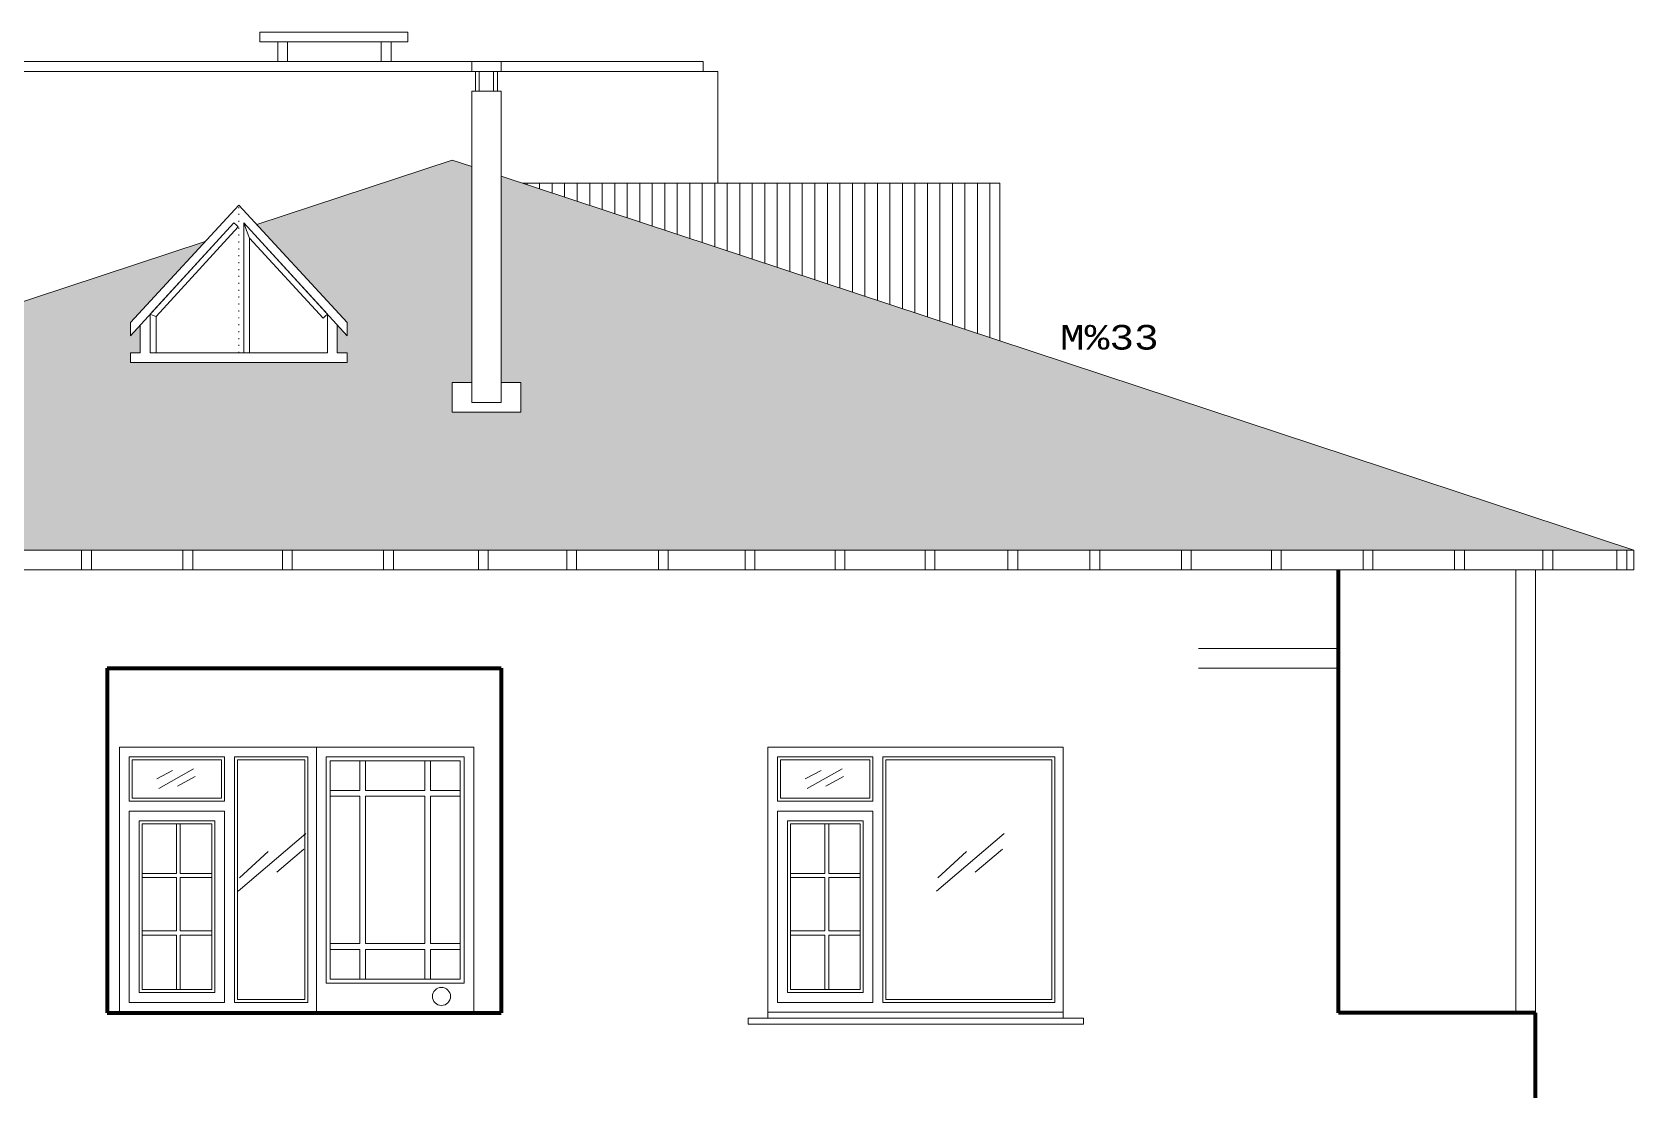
# Model space of a CAD drawing. Header units: millimetres. Extents: x 35860 to 71103, y -11298 to -8385.
# Drawn here: x 62266 to 63079, y -9588 to -9050 of the extents above; entities that cross this region are included whole.
import ezdxf
from ezdxf.enums import TextEntityAlignment as Align

# ---------------------------------------------------------------- set-up
doc = ezdxf.new("R2010")
doc.units = ezdxf.units.MM
doc.header["$MEASUREMENT"] = 0
doc.linetypes.add('NOKTA1', pattern=[3.5, 0.5, -3])
doc.layers.get('0').update_dxf_attribs({"lineweight": 15})
for name, color, linetype, lineweight in [('02', 2, 'Continuous', 20), ('03_Yazı', 1, 'Continuous', 30), ('07', 3, 'Continuous', 70)]:
    doc.layers.add(name, color=color, linetype=linetype, lineweight=lineweight)
doc.styles.add('C', font='')
doc.styles.get('C').set_extended_font_data('Courier New Tur')

msp = doc.modelspace()

# ---------------------------------------------------------------- hatches: boundary and pattern name
h = msp.add_hatch()
h.set_pattern_fill('AR-RSHKE', color=256, scale=2, style=0)
h.set_pattern_definition([(180, (122301.54, 65.105), (-51, 24), [12, -10, 14, -6, 18, -8]), (180, (122289.54, 66.105), (-51, 24), [10, -38, 8, -12]), (180, (122265.54, 63.605), (-51, 24), [6, -62]), (90, (122301.54, 65.105), (17, 24), [23, -73]), (90, (122289.54, 65.105), (17, 24), [22.5, -73.5]), (90, (122279.54, 65.105), (17, 24), [21, -75]), (90, (122265.54, 63.605), (17, 24), [23, -73]), (90, (122259.54, 63.605), (17, 24), [23, -73]), (90, (122241.54, 65.105), (17, 24), [22, -74])])
h.paths.add_polyline_path([(62353.72, -9156.79), (62315.83, -9197.84), (62315.83, -9204.62), (62320.83, -9199.17), (62320.83, -9213.26), (62315.83, -9213.26), (62315.83, -9218.26), (62320.83, -9218.26), (62420.83, -9218.26), (62425.83, -9218.26), (62425.83, -9213.26), (62420.83, -9213.26), (62420.83, -9199.17), (62425.83, -9204.62), (62425.83, -9197.84), (62379.95, -9148.14), (62479.09, -9115.42), (62489.09, -9118.72), (62489.09, -9228.42), (62479.09, -9228.42), (62479.09, -9238.42), (62479.09, -9243.42), (62494.09, -9243.42), (62509.09, -9243.42), (62514.09, -9243.42), (62514.09, -9233.42), (62514.09, -9228.42), (62504.09, -9228.42), (62504.09, -9123.67), (63079.09, -9313.42), (62977.65, -9313.42), (61879.09, -9313.42)])
at = {"layer": '02'}
h = msp.add_hatch(dxfattribs=at)
h.set_pattern_fill('LINE', color=256, scale=2, angle=90, style=0)
h.set_pattern_definition([(90, (61247.207, -9762.742), (-6.35, 4e-16), [])])
h.paths.add_polyline_path([(62757.26, -9127.22), (62514.83, -9127.22), (62757.26, -9207.22)])

# ---------------------------------------------------------------- linework, layer by layer
for p, q in [((62489.09, -9065.42), (62489.09, -9070.42)), ((62489.09, -9065.42), (62504.09, -9065.42)), ((62504.09, -9065.42), (62504.09, -9070.42)), ((62489.09, -9070.42), (62504.09, -9070.42)), ((62490.92, -9070.42), (62490.92, -9080.42)), ((62492.91, -9080.42), (62492.91, -9070.42)), ((62500.11, -9070.42), (62500.11, -9080.42)), ((62502.1, -9080.42), (62502.1, -9070.42)), ((62489.09, -9080.42), (62504.09, -9080.42)), ((62489.09, -9238.42), (62489.09, -9080.42)), ((62504.09, -9080.42), (62504.09, -9238.42)), ((62479.09, -9115.42), (62379.95, -9148.14)), ((62479.09, -9115.42), (62489.09, -9118.72)), ((62504.09, -9123.67), (63079.09, -9313.42)), ((62353.72, -9156.79), (61879.09, -9313.42)), ((62489.09, -9228.42), (62479.09, -9228.42)), ((62479.09, -9228.42), (62479.09, -9238.42)), ((62489.09, -9238.42), (62489.09, -9228.42)), ((62514.09, -9228.42), (62504.09, -9228.42)), ((62514.09, -9233.42), (62514.09, -9228.42)), ((62514.09, -9243.42), (62514.09, -9233.42)), ((62479.09, -9238.42), (62479.09, -9243.42)), ((62479.09, -9243.42), (62494.09, -9243.42)), ((62504.09, -9238.42), (62489.09, -9238.42)), ((62494.09, -9243.42), (62509.09, -9243.42)), ((62509.09, -9243.42), (62514.09, -9243.42)), ((61879.09, -9313.42), (62977.65, -9313.42)), ((62291.04, -9323.42), (62291.04, -9313.42)), ((62296.04, -9323.42), (62296.04, -9313.42)), ((62342.43, -9323.42), (62342.43, -9313.42)), ((62347.43, -9323.42), (62347.43, -9313.42)), ((62392.99, -9323.42), (62392.99, -9313.42)), ((62397.99, -9323.42), (62397.99, -9313.42)), ((62444.37, -9323.42), (62444.37, -9313.42)), ((62449.37, -9323.42), (62449.37, -9313.42)), ((62492.49, -9323.42), (62492.49, -9313.42)), ((62497.49, -9323.42), (62497.49, -9313.42)), ((62537.35, -9323.42), (62537.35, -9313.42)), ((62542.35, -9323.42), (62542.35, -9313.42)), ((62583.84, -9323.42), (62583.84, -9313.42)), ((62588.84, -9323.42), (62588.84, -9313.42)), ((62627.88, -9323.42), (62627.88, -9313.42)), ((62632.88, -9323.42), (62632.88, -9313.42)), ((62673.56, -9323.42), (62673.56, -9313.42)), ((62678.56, -9323.42), (62678.56, -9313.42)), ((62719.23, -9323.42), (62719.23, -9313.42)), ((62724.23, -9323.42), (62724.23, -9313.42)), ((62761.31, -9323.42), (62761.31, -9313.42)), ((62766.31, -9323.42), (62766.31, -9313.42)), ((62802.9, -9323.42), (62802.9, -9313.42)), ((62807.9, -9323.42), (62807.9, -9313.42)), ((62849.39, -9323.42), (62849.39, -9313.42)), ((62854.39, -9323.42), (62854.39, -9313.42)), ((62895.06, -9323.42), (62895.06, -9313.42)), ((62900.06, -9323.42), (62900.06, -9313.42)), ((62941.55, -9323.42), (62941.55, -9313.42)), ((62946.55, -9323.42), (62946.55, -9313.42)), ((63079.09, -9313.42), (62977.65, -9313.42)), ((62988.04, -9323.42), (62988.04, -9313.42)), ((62993.04, -9323.42), (62993.04, -9313.42)), ((63032.9, -9323.42), (63032.9, -9313.42)), ((63037.9, -9323.42), (63037.9, -9313.42)), ((63070.42, -9323.42), (63070.42, -9313.42)), ((63075.42, -9323.42), (63075.42, -9313.42)), ((63079.09, -9323.42), (63079.09, -9313.42)), ((62929.09, -9323.42), (62029.09, -9323.42)), ((62929.09, -9323.42), (63079.09, -9323.42)), ((63019.09, -9548.42), (63019.09, -9323.42)), ((63029.09, -9548.42), (63029.09, -9323.42)), ((62857.98, -9363.42), (62929.09, -9363.42)), ((62857.98, -9373.42), (62929.09, -9373.42)), ((62310.2, -9413.42), (62310.2, -9548.42)), ((62310.2, -9413.42), (62310.2, -9545.92)), ((62310.2, -9548.42), (62310.2, -9413.42)), ((62410.2, -9413.42), (62310.2, -9413.42)), ((62310.2, -9413.42), (62310.2, -9548.42)), ((62310.2, -9413.42), (62310.2, -9545.92)), ((62310.2, -9548.42), (62310.2, -9413.42)), ((62410.2, -9413.42), (62310.2, -9413.42)), ((62310.2, -9413.42), (62310.2, -9548.42)), ((62310.2, -9413.42), (62310.2, -9545.92)), ((62310.2, -9548.42), (62310.2, -9413.42)), ((62410.2, -9413.42), (62310.2, -9413.42)), ((62410.2, -9548.42), (62410.2, -9413.42)), ((62410.2, -9548.42), (62410.2, -9413.42)), ((62410.2, -9548.04), (62410.2, -9413.42)), ((62410.2, -9413.42), (62410.2, -9548.42)), ((62410.2, -9413.42), (62410.2, -9548.42)), ((62410.2, -9413.42), (62410.2, -9548.42)), ((62490.2, -9413.42), (62410.2, -9413.42)), ((62490.2, -9413.42), (62410.2, -9413.42)), ((62490.2, -9413.42), (62410.2, -9413.42)), ((62490.2, -9413.42), (62490.2, -9548.42)), ((62490.2, -9413.42), (62490.2, -9545.92)), ((62490.2, -9548.42), (62490.2, -9413.42)), ((62490.2, -9413.42), (62490.2, -9548.42)), ((62490.2, -9413.42), (62490.2, -9545.92)), ((62490.2, -9548.42), (62490.2, -9413.42)), ((62490.2, -9413.42), (62490.2, -9548.42)), ((62490.2, -9413.42), (62490.2, -9545.92)), ((62490.2, -9548.42), (62490.2, -9413.42)), ((62490.2, -9413.42), (62490.2, -9548.42)), ((62490.2, -9413.42), (62490.2, -9548.42)), ((62490.2, -9413.42), (62490.2, -9548.42)), ((62490.2, -9413.42), (62490.2, -9548.42)), ((62490.2, -9413.42), (62490.2, -9548.42)), ((62490.2, -9413.42), (62490.2, -9548.42)), ((62639.36, -9413.42), (62639.36, -9548.42)), ((62639.36, -9413.42), (62639.36, -9545.92)), ((62639.36, -9548.42), (62639.36, -9413.42)), ((62639.36, -9413.42), (62639.36, -9548.42)), ((62639.36, -9413.42), (62639.36, -9545.92)), ((62639.36, -9548.42), (62639.36, -9413.42)), ((62639.36, -9413.42), (62639.36, -9548.42)), ((62639.36, -9413.42), (62639.36, -9545.92)), ((62639.36, -9548.42), (62639.36, -9413.42)), ((62789.36, -9413.42), (62639.36, -9413.42)), ((62639.36, -9413.42), (62639.36, -9548.42)), ((62639.36, -9413.42), (62639.36, -9548.42)), ((62639.36, -9413.42), (62639.36, -9548.42)), ((62639.36, -9413.42), (62639.36, -9548.42)), ((62639.36, -9413.42), (62639.36, -9548.42)), ((62639.36, -9413.42), (62639.36, -9548.42)), ((62769.36, -9413.42), (62669.36, -9413.42)), ((62769.36, -9413.42), (62669.36, -9413.42)), ((62789.36, -9548.42), (62789.36, -9413.42)), ((62789.36, -9548.42), (62789.36, -9413.42)), ((62789.36, -9551.04), (62789.36, -9413.42)), ((62315.2, -9418.42), (62315.2, -9440.92)), ((62363.6, -9418.42), (62315.2, -9418.42)), ((62315.2, -9418.42), (62315.2, -9440.92)), ((62363.6, -9418.42), (62315.2, -9418.42)), ((62315.2, -9418.42), (62315.2, -9440.92)), ((62363.6, -9418.42), (62315.2, -9418.42)), ((62316.7, -9419.92), (62316.7, -9439.42)), ((62362.1, -9419.92), (62316.7, -9419.92)), ((62316.7, -9419.92), (62316.7, -9439.42)), ((62362.1, -9419.92), (62316.7, -9419.92)), ((62316.7, -9419.92), (62316.7, -9439.42)), ((62362.1, -9419.92), (62316.7, -9419.92)), ((62330.22, -9434.48), (62347.9, -9424.55)), ((62362.1, -9419.92), (62362.1, -9439.42)), ((62362.1, -9419.92), (62362.1, -9439.42)), ((62362.1, -9419.92), (62362.1, -9439.42)), ((62363.6, -9418.42), (62363.6, -9440.92)), ((62363.6, -9418.42), (62363.6, -9440.92)), ((62363.6, -9418.42), (62363.6, -9440.92)), ((62405.94, -9418.42), (62368.6, -9418.42)), ((62368.6, -9468.92), (62368.6, -9418.42)), ((62405.94, -9418.42), (62368.6, -9418.42)), ((62368.6, -9468.92), (62368.6, -9418.42)), ((62405.94, -9418.42), (62368.6, -9418.42)), ((62368.6, -9468.92), (62368.6, -9418.42)), ((62404.44, -9419.92), (62370.1, -9419.92)), ((62370.1, -9463.92), (62370.1, -9419.92)), ((62404.44, -9419.92), (62370.1, -9419.92)), ((62370.1, -9463.92), (62370.1, -9419.92)), ((62404.44, -9419.92), (62370.1, -9419.92)), ((62370.1, -9463.92), (62370.1, -9419.92)), ((62404.44, -9466.42), (62404.44, -9419.92)), ((62404.44, -9466.42), (62404.44, -9419.92)), ((62404.44, -9466.42), (62404.44, -9419.92)), ((62405.94, -9471.42), (62405.94, -9418.42)), ((62405.94, -9471.42), (62405.94, -9418.42)), ((62405.94, -9471.42), (62405.94, -9418.42)), ((62415.2, -9418.42), (62415.2, -9533.23)), ((62485.2, -9418.42), (62415.2, -9418.42)), ((62415.2, -9418.42), (62415.2, -9533.23)), ((62485.2, -9418.42), (62415.2, -9418.42)), ((62415.2, -9418.42), (62415.2, -9533.23)), ((62485.2, -9418.42), (62415.2, -9418.42)), ((62417.2, -9420.42), (62417.2, -9531.23)), ((62483.2, -9420.42), (62417.2, -9420.42)), ((62417.2, -9420.42), (62417.2, -9531.23)), ((62483.2, -9420.42), (62417.2, -9420.42)), ((62417.2, -9420.42), (62417.2, -9531.23)), ((62483.2, -9420.42), (62417.2, -9420.42)), ((62432.2, -9420.42), (62432.2, -9435.42)), ((62432.2, -9420.42), (62432.2, -9435.42)), ((62432.2, -9420.42), (62432.2, -9435.42)), ((62435.2, -9420.42), (62435.2, -9435.42)), ((62435.2, -9420.42), (62435.2, -9435.42)), ((62435.2, -9420.42), (62435.2, -9435.42)), ((62465.2, -9420.42), (62465.2, -9435.42)), ((62465.2, -9420.42), (62465.2, -9435.42)), ((62465.2, -9420.42), (62465.2, -9435.42)), ((62468.2, -9420.42), (62468.2, -9435.42)), ((62468.2, -9420.42), (62468.2, -9435.42)), ((62468.2, -9420.42), (62468.2, -9435.42)), ((62483.2, -9420.42), (62483.2, -9531.23)), ((62483.2, -9420.42), (62483.2, -9531.23)), ((62483.2, -9420.42), (62483.2, -9531.23)), ((62485.2, -9418.42), (62485.2, -9533.23)), ((62485.2, -9418.42), (62485.2, -9533.23)), ((62485.2, -9418.42), (62485.2, -9533.23)), ((62644.36, -9418.42), (62644.36, -9440.92)), ((62692.76, -9418.42), (62644.36, -9418.42)), ((62644.36, -9418.42), (62644.36, -9440.92)), ((62692.76, -9418.42), (62644.36, -9418.42)), ((62644.36, -9418.42), (62644.36, -9440.92)), ((62692.76, -9418.42), (62644.36, -9418.42)), ((62645.86, -9419.92), (62645.86, -9439.42)), ((62691.26, -9419.92), (62645.86, -9419.92)), ((62645.86, -9419.92), (62645.86, -9439.42)), ((62691.26, -9419.92), (62645.86, -9419.92)), ((62645.86, -9419.92), (62645.86, -9439.42)), ((62691.26, -9419.92), (62645.86, -9419.92)), ((62659.38, -9434.48), (62677.06, -9424.55)), ((62691.26, -9419.92), (62691.26, -9439.42)), ((62691.26, -9419.92), (62691.26, -9439.42)), ((62691.26, -9419.92), (62691.26, -9439.42)), ((62692.76, -9418.42), (62692.76, -9440.92)), ((62692.76, -9418.42), (62692.76, -9440.92)), ((62692.76, -9418.42), (62692.76, -9440.92)), ((62697.76, -9468.92), (62697.76, -9418.42)), ((62697.76, -9468.92), (62697.76, -9418.42)), ((62785.1, -9418.42), (62697.76, -9418.42)), ((62697.76, -9468.92), (62697.76, -9418.42)), ((62699.26, -9463.92), (62699.26, -9419.92)), ((62699.26, -9463.92), (62699.26, -9419.92)), ((62783.6, -9419.92), (62699.26, -9419.92)), ((62699.26, -9463.92), (62699.26, -9419.92)), ((62765.1, -9418.42), (62727.76, -9418.42)), ((62765.1, -9418.42), (62727.76, -9418.42)), ((62763.6, -9419.92), (62729.26, -9419.92)), ((62763.6, -9419.92), (62729.26, -9419.92)), ((62783.6, -9466.42), (62783.6, -9419.92)), ((62783.6, -9466.42), (62783.6, -9419.92)), ((62783.6, -9466.42), (62783.6, -9419.92)), ((62785.1, -9471.42), (62785.1, -9418.42)), ((62785.1, -9471.42), (62785.1, -9418.42)), ((62785.1, -9471.42), (62785.1, -9418.42)), ((62329.25, -9429.63), (62337.24, -9425.28)), ((62339.66, -9433.27), (62348.63, -9428.42)), ((62658.41, -9429.63), (62666.4, -9425.28)), ((62668.82, -9433.27), (62677.79, -9428.42)), ((62315.2, -9440.92), (62363.6, -9440.92)), ((62315.2, -9440.92), (62363.6, -9440.92)), ((62315.2, -9440.92), (62363.6, -9440.92)), ((62316.7, -9439.42), (62362.1, -9439.42)), ((62316.7, -9439.42), (62362.1, -9439.42)), ((62316.7, -9439.42), (62362.1, -9439.42)), ((62432.2, -9435.42), (62417.2, -9435.42)), ((62432.2, -9435.42), (62417.2, -9435.42)), ((62432.2, -9435.42), (62417.2, -9435.42)), ((62432.2, -9438.42), (62417.2, -9438.42)), ((62432.2, -9438.42), (62417.2, -9438.42)), ((62432.2, -9438.42), (62417.2, -9438.42)), ((62432.2, -9438.42), (62432.2, -9513.23)), ((62432.2, -9438.42), (62432.2, -9513.23)), ((62432.2, -9438.42), (62432.2, -9513.23)), ((62465.2, -9435.42), (62435.2, -9435.42)), ((62465.2, -9435.42), (62435.2, -9435.42)), ((62465.2, -9435.42), (62435.2, -9435.42)), ((62435.2, -9438.42), (62435.2, -9513.23)), ((62465.2, -9438.42), (62435.2, -9438.42)), ((62435.2, -9438.42), (62435.2, -9513.23)), ((62465.2, -9438.42), (62435.2, -9438.42)), ((62435.2, -9438.42), (62435.2, -9513.23)), ((62465.2, -9438.42), (62435.2, -9438.42)), ((62465.2, -9438.42), (62465.2, -9513.23)), ((62465.2, -9438.42), (62465.2, -9513.23)), ((62465.2, -9438.42), (62465.2, -9513.23)), ((62483.2, -9435.42), (62468.2, -9435.42)), ((62483.2, -9435.42), (62468.2, -9435.42)), ((62483.2, -9435.42), (62468.2, -9435.42)), ((62468.2, -9438.42), (62468.2, -9513.23)), ((62483.2, -9438.42), (62468.2, -9438.42)), ((62468.2, -9438.42), (62468.2, -9513.23)), ((62483.2, -9438.42), (62468.2, -9438.42)), ((62468.2, -9438.42), (62468.2, -9513.23)), ((62483.2, -9438.42), (62468.2, -9438.42)), ((62644.36, -9440.92), (62692.76, -9440.92)), ((62644.36, -9440.92), (62692.76, -9440.92)), ((62644.36, -9440.92), (62692.76, -9440.92)), ((62645.86, -9439.42), (62691.26, -9439.42)), ((62645.86, -9439.42), (62691.26, -9439.42)), ((62645.86, -9439.42), (62691.26, -9439.42)), ((62315.2, -9445.92), (62315.2, -9543.04)), ((62363.6, -9445.92), (62315.2, -9445.92)), ((62315.2, -9445.92), (62315.2, -9543.04)), ((62363.6, -9445.92), (62315.2, -9445.92)), ((62315.2, -9445.92), (62315.2, -9543.04)), ((62363.6, -9445.92), (62315.2, -9445.92)), ((62363.6, -9445.92), (62363.6, -9543.04)), ((62363.6, -9445.92), (62363.6, -9543.04)), ((62363.6, -9445.92), (62363.6, -9543.04)), ((62368.6, -9543.04), (62368.6, -9445.92)), ((62368.6, -9543.04), (62368.6, -9445.92)), ((62368.6, -9543.04), (62368.6, -9445.92)), ((62370.1, -9541.54), (62370.1, -9447.42)), ((62370.1, -9541.54), (62370.1, -9447.42)), ((62370.1, -9541.54), (62370.1, -9447.42)), ((62644.36, -9445.92), (62644.36, -9543.04)), ((62692.76, -9445.92), (62644.36, -9445.92)), ((62644.36, -9445.92), (62644.36, -9543.04)), ((62692.76, -9445.92), (62644.36, -9445.92)), ((62644.36, -9445.92), (62644.36, -9543.04)), ((62692.76, -9445.92), (62644.36, -9445.92)), ((62692.76, -9445.92), (62692.76, -9543.04)), ((62692.76, -9445.92), (62692.76, -9543.04)), ((62692.76, -9445.92), (62692.76, -9543.04)), ((62697.76, -9543.04), (62697.76, -9445.92)), ((62697.76, -9543.04), (62697.76, -9445.92)), ((62697.76, -9543.04), (62697.76, -9445.92)), ((62699.26, -9541.54), (62699.26, -9447.42)), ((62699.26, -9541.54), (62699.26, -9447.42)), ((62699.26, -9541.54), (62699.26, -9447.42)), ((62320.2, -9450.92), (62320.2, -9538.04)), ((62358.6, -9450.92), (62320.2, -9450.92)), ((62320.2, -9450.92), (62320.2, -9538.04)), ((62358.6, -9450.92), (62320.2, -9450.92)), ((62320.2, -9450.92), (62320.2, -9538.04)), ((62358.6, -9450.92), (62320.2, -9450.92)), ((62321.7, -9452.42), (62321.7, -9536.54)), ((62357.1, -9452.42), (62321.7, -9452.42)), ((62321.7, -9452.42), (62321.7, -9536.54)), ((62357.1, -9452.42), (62321.7, -9452.42)), ((62321.7, -9452.42), (62321.7, -9536.54)), ((62357.1, -9452.42), (62321.7, -9452.42)), ((62339.15, -9452.42), (62339.15, -9477.64)), ((62339.15, -9452.42), (62339.15, -9477.64)), ((62339.15, -9452.42), (62339.15, -9477.64)), ((62341.15, -9452.42), (62341.15, -9477.64)), ((62341.15, -9452.42), (62341.15, -9477.64)), ((62341.15, -9452.42), (62341.15, -9477.64)), ((62357.1, -9536.54), (62357.1, -9452.42)), ((62357.1, -9536.54), (62357.1, -9452.42)), ((62357.1, -9536.54), (62357.1, -9452.42)), ((62358.6, -9538.04), (62358.6, -9450.92)), ((62358.6, -9538.04), (62358.6, -9450.92)), ((62358.6, -9538.04), (62358.6, -9450.92)), ((62370.46, -9486.53), (62404.86, -9457.24)), ((62649.36, -9450.92), (62649.36, -9538.04)), ((62687.76, -9450.92), (62649.36, -9450.92)), ((62649.36, -9450.92), (62649.36, -9538.04)), ((62687.76, -9450.92), (62649.36, -9450.92)), ((62649.36, -9450.92), (62649.36, -9538.04)), ((62687.76, -9450.92), (62649.36, -9450.92)), ((62650.86, -9452.42), (62650.86, -9536.54)), ((62686.26, -9452.42), (62650.86, -9452.42)), ((62650.86, -9452.42), (62650.86, -9536.54)), ((62686.26, -9452.42), (62650.86, -9452.42)), ((62650.86, -9452.42), (62650.86, -9536.54)), ((62686.26, -9452.42), (62650.86, -9452.42)), ((62668.31, -9452.42), (62668.31, -9477.64)), ((62668.31, -9452.42), (62668.31, -9477.64)), ((62668.31, -9452.42), (62668.31, -9477.64)), ((62670.31, -9452.42), (62670.31, -9477.64)), ((62670.31, -9452.42), (62670.31, -9477.64)), ((62670.31, -9452.42), (62670.31, -9477.64)), ((62686.26, -9536.54), (62686.26, -9452.42)), ((62686.26, -9536.54), (62686.26, -9452.42)), ((62686.26, -9536.54), (62686.26, -9452.42)), ((62687.76, -9538.04), (62687.76, -9450.92)), ((62687.76, -9538.04), (62687.76, -9450.92)), ((62687.76, -9538.04), (62687.76, -9450.92)), ((62725.03, -9486.53), (62759.43, -9457.24)), ((62390.08, -9476.85), (62403.89, -9465.23)), ((62404.44, -9541.54), (62404.44, -9459.92)), ((62404.44, -9541.54), (62404.44, -9459.92)), ((62404.44, -9541.54), (62404.44, -9459.92)), ((62405.94, -9543.04), (62405.94, -9458.42)), ((62405.94, -9543.04), (62405.94, -9458.42)), ((62405.94, -9543.04), (62405.94, -9458.42)), ((62744.65, -9476.85), (62758.46, -9465.23)), ((62783.6, -9541.54), (62783.6, -9459.92)), ((62783.6, -9541.54), (62783.6, -9459.92)), ((62783.6, -9541.54), (62783.6, -9459.92)), ((62785.1, -9543.04), (62785.1, -9458.42)), ((62785.1, -9543.04), (62785.1, -9458.42)), ((62785.1, -9543.04), (62785.1, -9458.42)), ((62371.19, -9479.75), (62385.72, -9466.44)), ((62725.76, -9479.75), (62740.29, -9466.44)), ((62339.15, -9477.64), (62321.7, -9477.64)), ((62339.15, -9477.64), (62321.7, -9477.64)), ((62339.15, -9477.64), (62321.7, -9477.64)), ((62339.15, -9479.64), (62321.7, -9479.64)), ((62339.15, -9479.64), (62321.7, -9479.64)), ((62339.15, -9479.64), (62321.7, -9479.64)), ((62339.15, -9479.64), (62339.15, -9506.73)), ((62339.15, -9479.64), (62339.15, -9506.73)), ((62339.15, -9479.64), (62339.15, -9506.73)), ((62357.1, -9477.64), (62341.15, -9477.64)), ((62357.1, -9477.64), (62341.15, -9477.64)), ((62357.1, -9477.64), (62341.15, -9477.64)), ((62357.1, -9479.64), (62341.15, -9479.64)), ((62341.15, -9479.64), (62341.15, -9506.73)), ((62357.1, -9479.64), (62341.15, -9479.64)), ((62341.15, -9479.64), (62341.15, -9506.73)), ((62357.1, -9479.64), (62341.15, -9479.64)), ((62341.15, -9479.64), (62341.15, -9506.73)), ((62668.31, -9477.64), (62650.86, -9477.64)), ((62668.31, -9477.64), (62650.86, -9477.64)), ((62668.31, -9477.64), (62650.86, -9477.64)), ((62668.31, -9479.64), (62650.86, -9479.64)), ((62668.31, -9479.64), (62650.86, -9479.64)), ((62668.31, -9479.64), (62650.86, -9479.64)), ((62668.31, -9479.64), (62668.31, -9506.73)), ((62668.31, -9479.64), (62668.31, -9506.73)), ((62668.31, -9479.64), (62668.31, -9506.73)), ((62686.26, -9477.64), (62670.31, -9477.64)), ((62686.26, -9477.64), (62670.31, -9477.64)), ((62686.26, -9477.64), (62670.31, -9477.64)), ((62686.26, -9479.64), (62670.31, -9479.64)), ((62670.31, -9479.64), (62670.31, -9506.73)), ((62686.26, -9479.64), (62670.31, -9479.64)), ((62670.31, -9479.64), (62670.31, -9506.73)), ((62686.26, -9479.64), (62670.31, -9479.64)), ((62670.31, -9479.64), (62670.31, -9506.73)), ((62339.15, -9506.73), (62321.61, -9506.73)), ((62339.15, -9506.73), (62321.61, -9506.73)), ((62339.15, -9506.73), (62321.61, -9506.73)), ((62321.7, -9508.87), (62339.15, -9508.87)), ((62321.7, -9508.87), (62339.15, -9508.87)), ((62321.7, -9508.87), (62339.15, -9508.87)), ((62339.15, -9508.87), (62339.15, -9536.54)), ((62339.15, -9508.87), (62339.15, -9536.54)), ((62339.15, -9508.87), (62339.15, -9536.54)), ((62357.1, -9506.73), (62341.15, -9506.73)), ((62357.1, -9506.73), (62341.15, -9506.73)), ((62357.1, -9506.73), (62341.15, -9506.73)), ((62341.15, -9508.87), (62357.1, -9508.87)), ((62341.15, -9508.87), (62341.15, -9536.54)), ((62341.15, -9508.87), (62357.1, -9508.87)), ((62341.15, -9508.87), (62341.15, -9536.54)), ((62341.15, -9508.87), (62357.1, -9508.87)), ((62341.15, -9508.87), (62341.15, -9536.54)), ((62417.2, -9513.23), (62432.2, -9513.23)), ((62417.2, -9513.23), (62432.2, -9513.23)), ((62417.2, -9513.23), (62432.2, -9513.23)), ((62435.2, -9513.23), (62465.2, -9513.23)), ((62435.2, -9513.23), (62465.2, -9513.23)), ((62435.2, -9513.23), (62465.2, -9513.23)), ((62468.2, -9513.23), (62483.2, -9513.23)), ((62468.2, -9513.23), (62483.2, -9513.23)), ((62468.2, -9513.23), (62483.2, -9513.23)), ((62668.31, -9506.73), (62650.77, -9506.73)), ((62668.31, -9506.73), (62650.77, -9506.73)), ((62668.31, -9506.73), (62650.77, -9506.73)), ((62650.86, -9508.87), (62668.31, -9508.87)), ((62650.86, -9508.87), (62668.31, -9508.87)), ((62650.86, -9508.87), (62668.31, -9508.87)), ((62668.31, -9508.87), (62668.31, -9536.54)), ((62668.31, -9508.87), (62668.31, -9536.54)), ((62668.31, -9508.87), (62668.31, -9536.54)), ((62686.26, -9506.73), (62670.31, -9506.73)), ((62686.26, -9506.73), (62670.31, -9506.73)), ((62686.26, -9506.73), (62670.31, -9506.73)), ((62670.31, -9508.87), (62686.26, -9508.87)), ((62670.31, -9508.87), (62670.31, -9536.54)), ((62670.31, -9508.87), (62686.26, -9508.87)), ((62670.31, -9508.87), (62670.31, -9536.54)), ((62670.31, -9508.87), (62686.26, -9508.87)), ((62670.31, -9508.87), (62670.31, -9536.54)), ((62417.2, -9516.23), (62432.2, -9516.23)), ((62417.2, -9516.23), (62432.2, -9516.23)), ((62417.2, -9516.23), (62432.2, -9516.23)), ((62432.2, -9516.23), (62432.2, -9531.23)), ((62432.2, -9516.23), (62432.2, -9531.23)), ((62432.2, -9516.23), (62432.2, -9531.23)), ((62435.2, -9516.23), (62465.2, -9516.23)), ((62435.2, -9516.23), (62435.2, -9531.23)), ((62435.2, -9516.23), (62465.2, -9516.23)), ((62435.2, -9516.23), (62435.2, -9531.23)), ((62435.2, -9516.23), (62465.2, -9516.23)), ((62435.2, -9516.23), (62435.2, -9531.23)), ((62465.2, -9516.23), (62465.2, -9531.23)), ((62465.2, -9516.23), (62465.2, -9531.23)), ((62465.2, -9516.23), (62465.2, -9531.23)), ((62468.2, -9516.23), (62468.2, -9531.23)), ((62468.2, -9516.23), (62483.2, -9516.23)), ((62468.2, -9516.23), (62468.2, -9531.23)), ((62468.2, -9516.23), (62483.2, -9516.23)), ((62468.2, -9516.23), (62468.2, -9531.23)), ((62468.2, -9516.23), (62483.2, -9516.23)), ((62320.2, -9538.04), (62358.6, -9538.04)), ((62320.2, -9538.04), (62358.6, -9538.04)), ((62320.2, -9538.04), (62358.6, -9538.04)), ((62321.7, -9536.54), (62357.1, -9536.54)), ((62321.7, -9536.54), (62357.1, -9536.54)), ((62321.7, -9536.54), (62357.1, -9536.54)), ((62415.2, -9533.23), (62485.2, -9533.23)), ((62415.2, -9533.23), (62485.2, -9533.23)), ((62415.2, -9533.23), (62485.2, -9533.23)), ((62417.2, -9531.23), (62483.2, -9531.23)), ((62417.2, -9531.23), (62483.2, -9531.23)), ((62417.2, -9531.23), (62483.2, -9531.23)), ((62649.36, -9538.04), (62687.76, -9538.04)), ((62649.36, -9538.04), (62687.76, -9538.04)), ((62649.36, -9538.04), (62687.76, -9538.04)), ((62650.86, -9536.54), (62686.26, -9536.54)), ((62650.86, -9536.54), (62686.26, -9536.54)), ((62650.86, -9536.54), (62686.26, -9536.54)), ((62315.2, -9543.04), (62363.6, -9543.04)), ((62315.2, -9543.04), (62363.6, -9543.04)), ((62315.2, -9543.04), (62363.6, -9543.04)), ((62368.6, -9543.04), (62405.94, -9543.04)), ((62368.6, -9543.04), (62405.94, -9543.04)), ((62368.6, -9543.04), (62405.94, -9543.04)), ((62370.1, -9541.54), (62404.44, -9541.54)), ((62370.1, -9541.54), (62404.44, -9541.54)), ((62370.1, -9541.54), (62404.44, -9541.54)), ((62644.36, -9543.04), (62692.76, -9543.04)), ((62644.36, -9543.04), (62692.76, -9543.04)), ((62644.36, -9543.04), (62692.76, -9543.04)), ((62697.76, -9543.04), (62785.1, -9543.04)), ((62699.26, -9541.54), (62783.6, -9541.54)), ((62727.76, -9543.04), (62765.1, -9543.04)), ((62727.76, -9543.04), (62765.1, -9543.04)), ((62729.26, -9541.54), (62763.6, -9541.54)), ((62729.26, -9541.54), (62763.6, -9541.54)), ((62629.36, -9551.04), (62629.36, -9554.04)), ((62747.86, -9551.04), (62629.36, -9551.04)), ((62629.36, -9551.04), (62629.36, -9554.04)), ((62747.86, -9551.04), (62629.36, -9551.04)), ((62629.36, -9551.04), (62629.36, -9554.04)), ((62799.65, -9551.04), (62629.36, -9551.04)), ((62629.36, -9554.04), (62747.86, -9554.04)), ((62629.36, -9554.04), (62747.86, -9554.04)), ((62629.36, -9554.04), (62799.65, -9554.04)), ((62639.36, -9548.04), (62739.36, -9548.04)), ((62639.36, -9548.04), (62739.36, -9548.04)), ((62639.36, -9548.04), (62789.36, -9548.04)), ((62639.36, -9548.42), (62639.36, -9548.42)), ((62639.36, -9548.42), (62639.36, -9551.04)), ((62639.36, -9548.42), (62639.36, -9548.42)), ((62639.36, -9548.42), (62639.36, -9551.04)), ((62639.36, -9548.42), (62639.36, -9548.42)), ((62639.36, -9548.42), (62639.36, -9551.04)), ((62799.65, -9554.04), (62799.65, -9551.04)), ((62799.65, -9554.04), (62799.65, -9551.04)), ((62799.65, -9554.04), (62799.65, -9551.04))]:
    msp.add_line(p, q)
msp.add_circle((62473.73, -9540.01), 4.6)
msp.add_circle((62473.73, -9540.01), 4.6)
msp.add_circle((62473.73, -9540.01), 4.6)
for p, q in [((62381.59, -9050.42), (62381.59, -9055.42)), ((62381.59, -9050.42), (62456.59, -9050.42)), ((62456.59, -9050.42), (62456.59, -9055.42)), ((62381.59, -9055.42), (62456.59, -9055.42)), ((62390.6, -9065.42), (62390.6, -9055.42)), ((62395.6, -9065.42), (62395.6, -9055.42)), ((62443.14, -9065.42), (62443.14, -9055.42)), ((62448.14, -9065.42), (62448.14, -9055.42)), ((62231.59, -9065.42), (62490.92, -9065.42)), ((62502.1, -9065.42), (62606.59, -9065.42)), ((62606.59, -9070.42), (62606.59, -9065.42)), ((62224.09, -9070.42), (62490.92, -9070.42)), ((62502.1, -9070.42), (62614.09, -9070.42)), ((62614.09, -9127.22), (62614.09, -9070.42)), ((62514.83, -9127.22), (62757.26, -9127.22)), ((62757.26, -9127.22), (62757.26, -9207.22)), ((62370.83, -9138.26), (62315.83, -9197.84)), ((62370.83, -9138.26), (62425.83, -9197.84)), ((62368.33, -9147.33), (62315.83, -9204.62)), ((62325.83, -9193.71), (62368.33, -9147.33)), ((62368.33, -9147.33), (62369.44, -9148.35)), ((62370.54, -9149.36), (62369.44, -9148.35)), ((62373.33, -9213.26), (62373.33, -9147.33)), ((62373.33, -9147.33), (62415.83, -9193.71)), ((62373.33, -9147.33), (62374.83, -9151.19)), ((62373.33, -9213.26), (62373.33, -9147.33)), ((62373.33, -9147.33), (62425.83, -9204.62)), ((62328.83, -9194.88), (62370.54, -9149.36)), ((62376.33, -9155.05), (62374.83, -9151.19)), ((62376.33, -9213.26), (62376.33, -9155.05)), ((62376.33, -9155.05), (62413.62, -9195.74)), ((62325.83, -9213.26), (62325.83, -9193.71)), ((62325.83, -9193.71), (62327.33, -9194.29)), ((62325.83, -9213.26), (62325.83, -9193.71)), ((62328.83, -9194.88), (62327.33, -9194.29)), ((62328.83, -9213.26), (62328.83, -9194.88)), ((62413.62, -9195.74), (62414.72, -9194.72)), ((62415.83, -9193.71), (62414.72, -9194.72)), ((62415.83, -9213.26), (62415.83, -9193.71)), ((62315.83, -9204.62), (62315.83, -9197.84)), ((62320.83, -9213.26), (62320.83, -9199.17)), ((62420.83, -9213.26), (62420.83, -9199.17)), ((62425.83, -9204.62), (62425.83, -9197.84)), ((62315.83, -9213.26), (62320.83, -9213.26)), ((62315.83, -9218.26), (62315.83, -9213.26)), ((62325.83, -9213.26), (62327.33, -9213.26)), ((62415.83, -9213.26), (62325.83, -9213.26)), ((62328.83, -9213.26), (62327.33, -9213.26)), ((62373.33, -9213.26), (62374.83, -9213.26)), ((62376.33, -9213.26), (62374.83, -9213.26)), ((62425.83, -9213.26), (62420.83, -9213.26)), ((62425.83, -9218.26), (62425.83, -9213.26)), ((62320.83, -9218.26), (62315.83, -9218.26)), ((62420.83, -9218.26), (62320.83, -9218.26)), ((62420.83, -9218.26), (62425.83, -9218.26))]:
    msp.add_line(p, q, dxfattribs=at)
at = {"layer": '02', "linetype": 'NOKTA1'}
msp.add_line((62370.83, -9213.26), (62370.83, -9138.26), dxfattribs=at)
at = {"layer": '07'}
for p, q in [((62929.09, -9373.42), (62929.09, -9323.42)), ((62304.09, -9373.42), (62304.09, -9548.42)), ((62304.09, -9373.42), (62504.09, -9373.42)), ((62504.09, -9373.42), (62504.09, -9548.42)), ((62929.09, -9548.42), (62929.09, -9373.42)), ((62304.09, -9548.42), (62504.09, -9548.42)), ((63029.09, -9548.42), (62929.09, -9548.42)), ((63029.09, -9688.42), (63029.09, -9548.42))]:
    msp.add_line(p, q, dxfattribs=at)

# ---------------------------------------------------------------- texts
at = {"layer": '03_Yazı', "style": 'C'}
msp.add_attdef('M%33', text='A:10.00m2', height=12.5, dxfattribs=at).set_placement((62812.78, -9205.38), align=Align.MIDDLE_CENTER)

doc.saveas('drawing.dxf')
